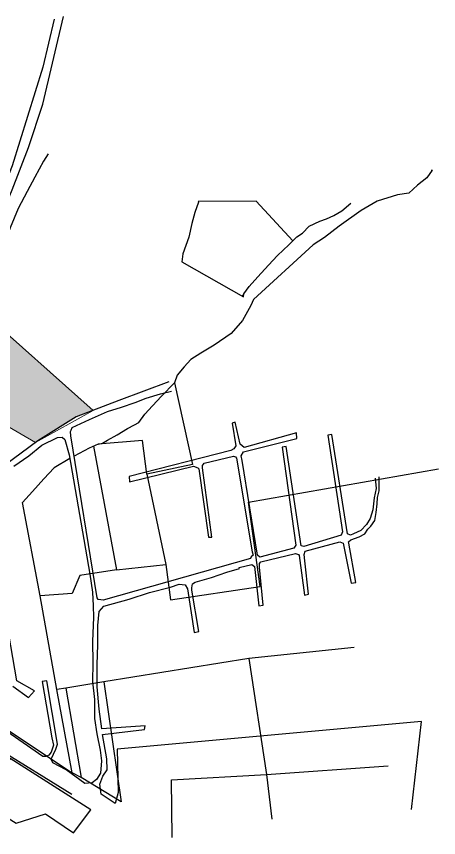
# Model space of a CAD drawing. Header units: millimetres. Extents: x 601939 to 603701, y 1317526 to 1318934.
# Drawn here: x 603106 to 603701, y 1317674 to 1318831 of the extents above; entities that cross this region are included whole.
import ezdxf

# ---------------------------------------------------------------- set-up
doc = ezdxf.new("R2010")
doc.units = ezdxf.units.MM
doc.layers.add('2', color=7, linetype='Continuous')
doc.layers.add('50', color=7, linetype='Continuous')

msp = doc.modelspace()

# ---------------------------------------------------------------- hatches: boundary and pattern name
at = {"lineweight": 13, "true_color": 0xc7c8ca}
h = msp.add_hatch(color=9, dxfattribs=at)
h.dxf.hatch_style = 1
h.paths.add_polyline_path([(603053.7, 1318418.2), (603049.4, 1318403.4), (603047.6, 1318402.4), (603031.3, 1318359.7), (603030.6, 1318350), (603027.9, 1318341.8), (603009.3, 1318302.2), (603133.2, 1318230.6), (603136.4, 1318232.9), (603190.5, 1318266.5), (603214.4, 1318275.8)])

# ---------------------------------------------------------------- linework, layer by layer
at = {"color": 1, "lineweight": 13}
msp.add_lwpolyline([(603133.2, 1318230.6), (603009.3, 1318302.2), (603053.7, 1318418.2), (603214.4, 1318275.8), (603133.2, 1318230.6)], dxfattribs=at)
at = {"layer": '2', "color": 1, "linetype": 'Continuous'}
for p, q in [((603339.2, 1318485.3), (603426.1, 1318435.7)), ((603426.4, 1318437.9), (603424.3, 1318437.5)), ((603328.9, 1318314.4), (603354.5, 1318199.5)), ((603283.9, 1318233.3), (603221.6, 1318228)), ((603290.3, 1318186), (603283.9, 1318233.3)), ((603215.2, 1318225.2), (603247.6, 1318050.9)), ((603354.5, 1318199.5), (603290.3, 1318186)), ((603290.3, 1318186), (603316.9, 1318058.4)), ((603433.3, 1318146.4), (603701.1, 1318193.5)), ((603139.8, 1318014.3), (603115, 1318145.8)), ((603449.8, 1318027.5), (603433.3, 1318146.4)), ((603247.6, 1318050.9), (603316.9, 1318058.4)), ((603316.9, 1318058.4), (603323.4, 1318008.6)), ((603323.4, 1318008.6), (603449.8, 1318027.5)), ((603185.1, 1318017.7), (603139.8, 1318014.3)), ((603163.4, 1317882.5), (603139.8, 1318014.3)), ((602916, 1317943.3), (603184.9, 1317765.2)), ((603582.1, 1317941.8), (603433.6, 1317926.3)), ((603433.6, 1317926.3), (603229.6, 1317893.2)), ((603433.6, 1317926.3), (603458.7, 1317762.7)), ((603176.1, 1317884.5), (603163.4, 1317882.5)), ((603229.6, 1317893.2), (603176.1, 1317884.5)), ((603176.1, 1317884.5), (603197.5, 1317758.3)), ((603229.6, 1317893.2), (603253.9, 1317724.4)), ((603184.9, 1317765.2), (603163.4, 1317882.5)), ((603184.5, 1317734.6), (602973.1, 1317865.4)), ((603458.7, 1317762.7), (603630, 1317775.1)), ((603197.5, 1317758.3), (603184.9, 1317765.2)), ((603253.9, 1317724.4), (603197.5, 1317758.3)), ((603325, 1317755.3), (603458.7, 1317762.7)), ((603458.7, 1317762.7), (603466, 1317699.9)), ((603325.8, 1317673.8), (603325, 1317755.3))]:
    msp.add_line(p, q, dxfattribs=at)
for points in [[(603151.2, 1318637.4), (603144.7, 1318626.8), (603132.2, 1318604.4), (603121.4, 1318584.4), (603108.8, 1318560.4), (603097.4, 1318533), (603093.5, 1318521.4)], [(603690.7, 1318614.7), (603692.3, 1318614.5), (603684.8, 1318603.4), (603671.6, 1318593), (603659.3, 1318582), (603643.3, 1318579.7), (603614.7, 1318570.5), (603592.1, 1318557.3), (603560.9, 1318535.3), (603540.4, 1318519.4), (603524.3, 1318508.9), (603440.5, 1318432.2), (603436.6, 1318423.4), (603424.7, 1318402.3), (603408.8, 1318384.2), (603385.2, 1318367.9), (603366.3, 1318356.6), (603352.2, 1318347.4), (603342.7, 1318337.3), (603333, 1318325.2), (603328.9, 1318314.4)], [(603362.3, 1318570.3), (603363.1, 1318569), (603357.8, 1318554.4), (603353.5, 1318539.1), (603349.3, 1318520.1), (603340.8, 1318496.5), (603339.2, 1318485.3)], [(603495.8, 1318514.6), (603444, 1318570.6), (603362.3, 1318570.3)], [(603490.2, 1318509), (603501.4, 1318520.2), (603509.2, 1318525.7), (603518.7, 1318535.5), (603533.6, 1318542.5), (603543.2, 1318545.7), (603553.5, 1318550.5), (603564.9, 1318557.1), (603577.6, 1318567.7)], [(603426.1, 1318435.7), (603426.6, 1318440.1), (603434.3, 1318450.4), (603446.7, 1318463.9), (603461.7, 1318480.2), (603474.4, 1318493.9), (603490.2, 1318509), (603490.2, 1318509)], [(603221.6, 1318228), (603227.7, 1318229.4), (603234.5, 1318233.6), (603248.1, 1318241.5), (603262.9, 1318250.2), (603272.8, 1318255.5), (603278.8, 1318258.9), (603287.5, 1318270.6), (603298, 1318282.2), (603310.7, 1318296), (603328.9, 1318314.4)], [(603221.6, 1318228), (603208.7, 1318222.4), (603187.7, 1318211.3)], [(603181.8, 1318207.9), (603159.6, 1318194.8), (603144.9, 1318179.5), (603129, 1318161.6), (603115, 1318145.8)], [(603247.6, 1318050.9), (603195.5, 1318043.3), (603185.1, 1318017.7)]]:
    msp.add_lwpolyline(points, dxfattribs=at)
at = {"layer": '50', "color": 1, "linetype": 'Continuous'}
for points in [[(603321.2, 1318315.8), (603250.5, 1318289.8), (603190.5, 1318266.5), (603136.4, 1318232.9), (603089.4, 1318198.2), (603052.9, 1318159.3), (603052.8, 1318159.4), (602972.9, 1318052.2), (602929.8, 1318002.4), (602902.6, 1317969.6), (602898.6, 1317971.8), (602898.4, 1317977.8), (602904.5, 1318030.6), (602916.7, 1318096.7), (602939, 1318188), (602964.8, 1318263.5), (602992.7, 1318334), (603028.4, 1318414.2), (603062.4, 1318495.7), (603100.4, 1318586.8), (603123.2, 1318646.2), (603143.8, 1318707.1), (603172.5, 1318830.9)], [(603159.7, 1318827.1), (603143.5, 1318759.4), (603100.6, 1318620.4), (603064.3, 1318529.1), (603040.3, 1318475.2), (603031.4, 1318457.1), (603006, 1318438.8)], [(603611.9, 1318180.2), (603613, 1318165.6), (603610.4, 1318152.5), (603608.6, 1318135.6), (603604.6, 1318123.6), (603599.4, 1318115), (603591.8, 1318106.3), (603581.4, 1318101.9), (603577.1, 1318100), (603572.6, 1318101.7), (603550.7, 1318242), (603545.3, 1318241), (603565.7, 1318104.6), (603563.8, 1318099.9), (603511.1, 1318084.1), (603507.7, 1318084.9), (603486.2, 1318225), (603481, 1318224.1), (603499.8, 1318085.9), (603497.1, 1318081.8), (603449.1, 1318069.1), (603446.2, 1318072), (603424.5, 1318205.1), (603423, 1318211.8), (603426.4, 1318217.5), (603501.5, 1318236.1), (603500.9, 1318244), (603427.4, 1318223.3), (603421.8, 1318228.1), (603414.4, 1318259.3), (603410.1, 1318257.9), (603415.3, 1318226), (603412.6, 1318221.7), (603408.5, 1318219.2), (603265.4, 1318182.4), (603265.8, 1318175), (603356, 1318197.2), (603362.1, 1318194.7), (603363.3, 1318193.4), (603377.2, 1318097.1), (603381.9, 1318097.3), (603368.5, 1318194.6), (603368.6, 1318198), (603370, 1318200.2), (603371.1, 1318201.4), (603412.3, 1318211.5), (603414.8, 1318210.4), (603416.3, 1318208.4), (603438.5, 1318076.7), (603439.8, 1318071.9), (603436.9, 1318069.2), (603436.2, 1318066.9), (603228.8, 1318008.3), (603225.2, 1318008.6), (603221.6, 1318009.3), (603220, 1318011.5), (603183, 1318240), (603182.6, 1318245.8), (603183.7, 1318247.7), (603184.9, 1318251.7), (603209.2, 1318263), (603234.6, 1318274), (603254.5, 1318280.2), (603273.8, 1318286.7), (603289.2, 1318293.2), (603309.3, 1318299.3), (603324.8, 1318303.1)], [(603102.7, 1318197), (603123.7, 1318211.7), (603142.4, 1318226.9), (603164.3, 1318237.7), (603171, 1318238), (603174.7, 1318234.7), (603180.9, 1318213.1), (603209.9, 1318045.1), (603213.6, 1318019.6), (603214.7, 1318000.6), (603215.2, 1317984.2), (603213.7, 1317949.9), (603213.9, 1317920.5), (603213.7, 1317893.2), (603216.3, 1317868.6), (603216.3, 1317841.8), (603219.9, 1317820.2), (603224.3, 1317796.8), (603226.4, 1317782.1), (603224.6, 1317764.6), (603219, 1317755.8), (603213, 1317750.9), (603202.9, 1317749.9), (603176.6, 1317769.3), (603157.6, 1317779.2), (603155.4, 1317784.2), (603162.1, 1317798.4), (603164.4, 1317805.5), (603149.3, 1317894.8), (603142.8, 1317893.8), (603156.4, 1317814.3), (603158.4, 1317804), (603155.3, 1317794.2), (603152.2, 1317790.1), (603147.8, 1317788.2), (603143.8, 1317788.3), (603070.9, 1317838.4)], [(603245.3, 1317721.7), (603225.6, 1317735.1), (603224.1, 1317749.3), (603227.9, 1317760.2), (603234, 1317769.5), (603233.6, 1317784.7), (603227.6, 1317819.2), (603286.7, 1317825.9), (603287.7, 1317831.3), (603226.8, 1317827), (603223, 1317855), (603220.1, 1317886.1), (603220.2, 1317917.1), (603221.1, 1317945.9), (603221.1, 1317972.7), (603222.8, 1317992.2), (603229.6, 1317999.7), (603265.3, 1318009.8), (603294.1, 1318019.3), (603323.6, 1318026.5), (603335.8, 1318031), (603344.1, 1318030), (603347.3, 1318024.2), (603356.7, 1317962.8), (603363.6, 1317964.1), (603353.5, 1318022.4), (603353.6, 1318025.9), (603354.6, 1318031.2), (603358.3, 1318033.7), (603381, 1318040.4), (603402.9, 1318047.7), (603420.6, 1318053.1), (603420.2, 1318054.5), (603438.1, 1318058.6), (603441.9, 1318055.8), (603448, 1318000.3), (603454.1, 1318001.1), (603448.7, 1318055), (603448.9, 1318060.1), (603450.6, 1318062.2), (603499.4, 1318074.3), (603503.6, 1318072.9), (603504.9, 1318071.3), (603512.3, 1318015.5), (603517.7, 1318016.9), (603512.8, 1318063.6), (603511.8, 1318072.6), (603513, 1318077.3), (603562, 1318090.7), (603566.9, 1318088.9), (603578.2, 1318032.5), (603584.6, 1318033.1), (603574.6, 1318088.8), (603574.4, 1318090.6), (603577.3, 1318093.3), (603589.4, 1318097.8), (603597.3, 1318101.9), (603601.3, 1318108.6), (603605.5, 1318112.7), (603611.3, 1318120.7), (603613.2, 1318132.1), (603614.8, 1318144), (603615.3, 1318153), (603617.4, 1318162.4), (603617.4, 1318169.8), (603617.3, 1318182)], [(603101.1, 1317887.1), (603123.5, 1317871.3), (603131.7, 1317880.5), (603106.9, 1317894.6), (603062.3, 1318152)], [(603662.8, 1317713.6), (603676.9, 1317837.4), (603248.4, 1317798.2), (603249.9, 1317737.4), (603245.3, 1317721.7)]]:
    msp.add_lwpolyline(points, dxfattribs=at)
msp.add_lwpolyline([(603097.4, 1317785.1), (603057.6, 1317724.4), (603106.1, 1317693.9), (603147.4, 1317707.5), (603186.6, 1317680.4), (603211, 1317712.9)], close=True, dxfattribs=at)

doc.saveas('drawing.dxf')
